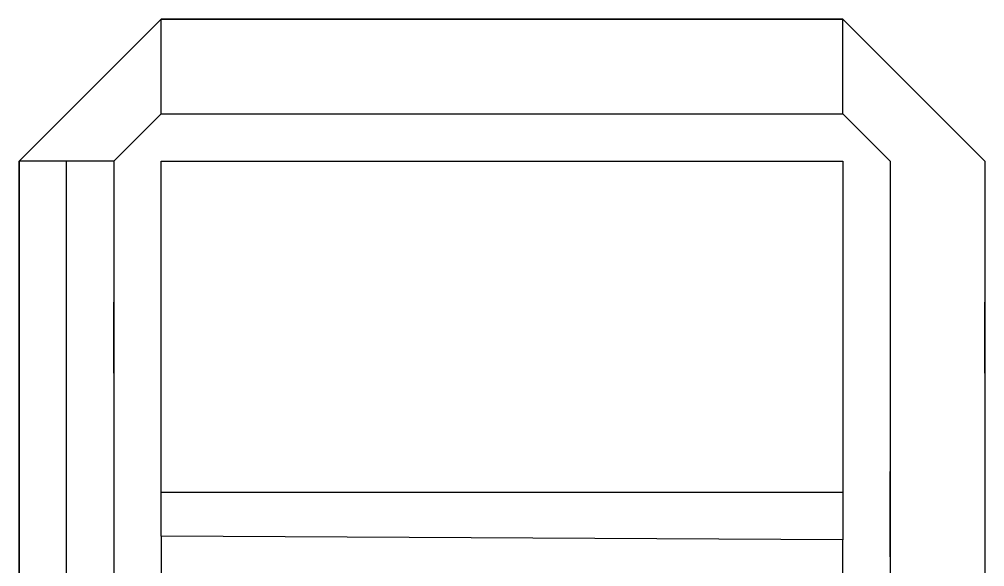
# Model space of a CAD drawing. Header units: millimetres. Extents: x -1030 to 134, y 0 to 864.
# Drawn here: x -19.3 to 133.7, y 70.1 to 156.9 of the extents above; entities that cross this region are included whole.
import ezdxf

# ---------------------------------------------------------------- set-up
doc = ezdxf.new("R2010")
doc.units = ezdxf.units.MM
doc.header["$MEASUREMENT"] = 0

msp = doc.modelspace()

# ---------------------------------------------------------------- linework, layer by layer
for p, q in [((3.24, 156.88), (-19.26, 134.38)), ((-19.26, 134.38), (3.24, 156.88)), ((3.24, 141.88), (3.24, 156.88)), ((111.24, 156.88), (3.24, 156.88)), ((3.24, 156.88), (111.24, 156.88)), ((111.24, 141.88), (111.24, 156.88)), ((133.74, 134.38), (111.24, 156.88)), ((111.24, 156.88), (133.74, 134.38)), ((-4.26, 134.38, 3.75), (3.24, 141.88, 3.75)), ((3.24, 141.88, 3.75), (111.24, 141.88, 3.75)), ((118.74, 134.38, 3.75), (111.24, 141.88, 3.75)), ((-19.26, 22.45), (-19.26, 134.39)), ((-4.26, 134.38), (-19.26, 134.38)), ((-11.76, 134.38, 3.75), (-19.26, 134.38, 3.75)), ((-19.26, 134.38, 3.75), (-19.26, 22.45, 3.75)), ((-19.26, 22.45), (-19.26, 134.38)), ((-11.76, 74.68, 0.25), (-11.76, 134.38, 3.75)), ((-11.76, 22.45, 3.75), (-11.76, 134.38, 3.75)), ((-4.26, 134.38, 3.75), (-4.26, 22.45, 3.75)), ((3.24, 81.88, 3.75), (3.24, 134.38, 3.75)), ((3.24, 134.38, 3.75), (111.24, 134.38, 3.75)), ((111.24, 134.38, 3.75), (111.24, 81.88, 3.75)), ((118.74, 134.38, 3.75), (118.74, 22.45, 3.75)), ((133.74, 134.38), (133.74, 22.45)), ((111.24, 81.88, 3.75), (3.24, 81.88, 3.75)), ((3.24, 74.95, 3.75), (3.24, 81.88, 3.75)), ((111.24, 81.88, 3.75), (111.24, 74.38, 3.75)), ((111.24, 74.38, 3.75), (3.24, 74.95, 3.75)), ((3.24, 74.95, 3.75), (3.24, 22.45, 3.75)), ((111.24, 22.45, 3.75), (111.24, 74.38, 3.75))]:
    msp.add_line(p, q)
at = {"extrusion": (-1, -1.32995e-05, 0)}
msp.add_circle((-106.4, 15, 4.26), 5.62, dxfattribs=at)
at = {"extrusion": (-1, 0, 0)}
msp.add_circle((-78.42, 41.25, -118.74), 6.75, dxfattribs=at)
msp.add_ellipse((133.74, 106.4, 15), major_axis=(0, -5.63), ratio=1, start_param=-3.141592653589793, end_param=3.141592653589793, dxfattribs=at)
msp.add_ellipse((133.74, 106.4, 15), major_axis=(0, -5.63), ratio=1, start_param=-3.141592653589793, end_param=3.141592653589793, dxfattribs=at)
msp.add_ellipse((133.74, 106.4, 15), major_axis=(0, -5.63), ratio=1, start_param=-3.141592653589793, end_param=3.141592653589793, dxfattribs=at)
msp.add_ellipse((133.74, 106.4, 15), major_axis=(0, -5.63), ratio=1, start_param=-3.141592653589793, end_param=3.141592653589793, dxfattribs=at)
msp.add_ellipse((133.74, 106.4, 15), major_axis=(0, -5.63), ratio=1, start_param=-3.141592653589793, end_param=3.141592653589793, dxfattribs=at)
msp.add_ellipse((133.74, 106.4, 15), major_axis=(0, -5.63), ratio=1, start_param=-3.141592653589793, end_param=3.141592653589793, dxfattribs=at)
msp.add_ellipse((133.74, 106.4, 15), major_axis=(0, -5.63), ratio=1, start_param=-3.141592653589793, end_param=3.141592653589793, dxfattribs=at)
msp.add_ellipse((133.74, 106.4, 15), major_axis=(0, -5.63), ratio=1, start_param=-3.141592653589793, end_param=3.141592653589793, dxfattribs=at)
msp.add_ellipse((133.74, 106.4, 15), major_axis=(0, -5.63), ratio=1, start_param=-3.141592653589793, end_param=3.141592653589793, dxfattribs=at)
msp.add_ellipse((133.74, 106.4, 15), major_axis=(0, -5.63), ratio=1, start_param=-3.141592653589793, end_param=3.141592653589793, dxfattribs=at)
msp.add_ellipse((133.74, 106.4, 15), major_axis=(0, -5.63), ratio=1, start_param=-3.141592653589793, end_param=3.141592653589793, dxfattribs=at)
msp.add_ellipse((133.74, 106.4, 15), major_axis=(0, -5.63), ratio=1, start_param=-3.141592653589793, end_param=3.141592653589793, dxfattribs=at)
msp.add_ellipse((133.74, 106.4, 15), major_axis=(0, -5.63), ratio=1, start_param=-3.141592653589793, end_param=3.141592653589793, dxfattribs=at)
msp.add_ellipse((133.74, 106.4, 15), major_axis=(0, -5.63), ratio=1, start_param=-3.141592653589793, end_param=3.141592653589793, dxfattribs=at)
msp.add_ellipse((133.74, 106.4, 15), major_axis=(0, -5.63), ratio=1, start_param=-3.141592653589793, end_param=3.141592653589793, dxfattribs=at)
msp.add_ellipse((133.74, 106.4, 15), major_axis=(0, -5.63), ratio=1, start_param=-3.141592653589793, end_param=3.141592653589793, dxfattribs=at)
msp.add_ellipse((133.74, 106.4, 15), major_axis=(0, -5.63), ratio=1, start_param=-3.141592653589793, end_param=3.141592653589793, dxfattribs=at)
msp.add_ellipse((133.74, 106.4, 15), major_axis=(0, -5.63), ratio=1, start_param=-3.141592653589793, end_param=3.141592653589793, dxfattribs=at)
msp.add_ellipse((133.74, 106.4, 15), major_axis=(0, -5.63), ratio=1, start_param=-3.141592653589793, end_param=3.141592653589793, dxfattribs=at)
msp.add_ellipse((133.74, 106.4, 15), major_axis=(0, -5.63), ratio=1, start_param=-3.141592653589793, end_param=3.141592653589793, dxfattribs=at)
msp.add_ellipse((133.74, 106.4, 15), major_axis=(0, -5.63), ratio=1, start_param=-3.141592653589793, end_param=3.141592653589793, dxfattribs=at)
msp.add_ellipse((133.74, 106.4, 15), major_axis=(0, -5.63), ratio=1, start_param=-3.141592653589793, end_param=3.141592653589793, dxfattribs=at)
msp.add_ellipse((133.74, 106.4, 15), major_axis=(0, -5.63), ratio=1, start_param=-3.141592653589793, end_param=3.141592653589793, dxfattribs=at)
msp.add_ellipse((133.74, 106.4, 15), major_axis=(0, -5.63), ratio=1, start_param=-3.141592653589793, end_param=3.141592653589793, dxfattribs=at)
msp.add_ellipse((133.74, 106.4, 15), major_axis=(0, -5.63), ratio=1, start_param=-3.141592653589793, end_param=3.141592653589793, dxfattribs=at)
msp.add_ellipse((133.74, 106.4, 15), major_axis=(0, -5.63), ratio=1, start_param=-3.141592653589793, end_param=3.141592653589793, dxfattribs=at)
msp.add_ellipse((133.74, 106.4, 15), major_axis=(0, -5.63), ratio=1, start_param=-3.141592653589793, end_param=3.141592653589793, dxfattribs=at)
msp.add_ellipse((133.74, 106.4, 15), major_axis=(0, -5.63), ratio=1, start_param=-3.141592653589793, end_param=3.141592653589793, dxfattribs=at)
msp.add_ellipse((133.74, 106.4, 15), major_axis=(0, -5.63), ratio=1, start_param=-3.141592653589793, end_param=3.141592653589793, dxfattribs=at)
msp.add_ellipse((133.74, 106.4, 15), major_axis=(0, -5.63), ratio=1, start_param=-3.141592653589793, end_param=3.141592653589793, dxfattribs=at)
msp.add_ellipse((133.74, 106.4, 15), major_axis=(0, -5.63), ratio=1, start_param=-3.141592653589793, end_param=3.141592653589793, dxfattribs=at)
msp.add_ellipse((133.74, 106.4, 15), major_axis=(0, -5.63), ratio=1, start_param=-3.141592653589793, end_param=3.141592653589793, dxfattribs=at)
msp.add_ellipse((133.74, 106.4, 15), major_axis=(0, -5.63), ratio=1, start_param=-3.141592653589793, end_param=3.141592653589793, dxfattribs=at)
msp.add_ellipse((133.74, 106.4, 15), major_axis=(0, -5.63), ratio=1, start_param=-3.141592653589793, end_param=3.141592653589793, dxfattribs=at)
msp.add_ellipse((133.74, 106.4, 15), major_axis=(0, -5.63), ratio=1, start_param=-3.141592653589793, end_param=3.141592653589793, dxfattribs=at)
msp.add_ellipse((133.74, 106.4, 15), major_axis=(0, -5.63), ratio=1, start_param=-3.141592653589793, end_param=3.141592653589793, dxfattribs=at)
msp.add_ellipse((133.74, 106.4, 15), major_axis=(0, -5.63), ratio=1, start_param=-3.141592653589793, end_param=3.141592653589793, dxfattribs=at)
msp.add_ellipse((133.74, 106.4, 15), major_axis=(0, -5.63), ratio=1, start_param=-3.141592653589793, end_param=3.141592653589793, dxfattribs=at)
msp.add_ellipse((133.74, 106.4, 15), major_axis=(0, -5.63), ratio=1, start_param=-3.141592653589793, end_param=3.141592653589793, dxfattribs=at)
msp.add_ellipse((133.74, 106.4, 15), major_axis=(0, -5.63), ratio=1, start_param=-3.141592653589793, end_param=3.141592653589793, dxfattribs=at)
msp.add_ellipse((133.74, 106.4, 15), major_axis=(0, -5.63), ratio=1, start_param=-3.141592653589793, end_param=3.141592653589793, dxfattribs=at)
msp.add_ellipse((133.74, 106.4, 15), major_axis=(0, -5.63), ratio=1, start_param=-3.141592653589793, end_param=3.141592653589793, dxfattribs=at)
msp.add_ellipse((133.74, 106.4, 15), major_axis=(0, -5.63), ratio=1, start_param=-3.141592653589793, end_param=3.141592653589793, dxfattribs=at)
msp.add_ellipse((133.74, 106.4, 15), major_axis=(0, -5.63), ratio=1, start_param=-3.141592653589793, end_param=3.141592653589793, dxfattribs=at)
msp.add_ellipse((133.74, 106.4, 15), major_axis=(0, -5.63), ratio=1, start_param=-3.141592653589793, end_param=3.141592653589793, dxfattribs=at)
msp.add_ellipse((133.74, 106.4, 15), major_axis=(0, -5.63), ratio=1, start_param=-3.141592653589793, end_param=3.141592653589793, dxfattribs=at)
msp.add_ellipse((133.74, 106.4, 15), major_axis=(0, -5.63), ratio=1, start_param=-3.141592653589793, end_param=3.141592653589793, dxfattribs=at)
msp.add_ellipse((133.74, 106.4, 15), major_axis=(0, -5.63), ratio=1, start_param=-3.141592653589793, end_param=3.141592653589793, dxfattribs=at)
msp.add_ellipse((133.74, 106.4, 15), major_axis=(0, -5.63), ratio=1, start_param=-3.141592653589793, end_param=3.141592653589793, dxfattribs=at)
msp.add_ellipse((133.74, 106.4, 15), major_axis=(0, -5.63), ratio=1, start_param=-3.141592653589793, end_param=3.141592653589793, dxfattribs=at)
msp.add_ellipse((133.74, 106.4, 15), major_axis=(0, -5.63), ratio=1, start_param=-3.141592653589793, end_param=3.141592653589793, dxfattribs=at)
msp.add_ellipse((133.74, 106.4, 15), major_axis=(0, -5.63), ratio=1, start_param=-3.141592653589793, end_param=3.141592653589793, dxfattribs=at)
msp.add_ellipse((133.74, 106.4, 15), major_axis=(0, -5.63), ratio=1, start_param=-3.141592653589793, end_param=3.141592653589793, dxfattribs=at)
msp.add_ellipse((133.74, 106.4, 15), major_axis=(0, -5.63), ratio=1, start_param=-3.141592653589793, end_param=3.141592653589793, dxfattribs=at)
msp.add_ellipse((133.74, 106.4, 15), major_axis=(0, -5.63), ratio=1, start_param=-3.141592653589793, end_param=3.141592653589793, dxfattribs=at)
msp.add_ellipse((133.74, 106.4, 15), major_axis=(0, -5.63), ratio=1, start_param=-3.141592653589793, end_param=3.141592653589793, dxfattribs=at)
msp.add_ellipse((133.74, 106.4, 15), major_axis=(0, -5.63), ratio=1, start_param=-3.141592653589793, end_param=3.141592653589793, dxfattribs=at)
msp.add_ellipse((133.74, 106.4, 15), major_axis=(0, -5.63), ratio=1, start_param=-3.141592653589793, end_param=3.141592653589793, dxfattribs=at)
msp.add_ellipse((133.74, 106.4, 15), major_axis=(0, -5.63), ratio=1, start_param=-3.141592653589793, end_param=3.141592653589793, dxfattribs=at)
msp.add_ellipse((133.74, 106.4, 15), major_axis=(0, -5.63), ratio=1, start_param=-3.141592653589793, end_param=3.141592653589793, dxfattribs=at)
msp.add_ellipse((133.74, 106.4, 15), major_axis=(0, -5.63), ratio=1, start_param=-3.141592653589793, end_param=3.141592653589793, dxfattribs=at)
msp.add_ellipse((133.74, 106.4, 15), major_axis=(0, -5.63), ratio=1, start_param=-3.141592653589793, end_param=3.141592653589793, dxfattribs=at)
msp.add_ellipse((133.74, 106.4, 15), major_axis=(0, -5.63), ratio=1, start_param=-3.141592653589793, end_param=3.141592653589793, dxfattribs=at)
msp.add_ellipse((133.74, 106.4, 15), major_axis=(0, -5.63), ratio=1, start_param=-3.141592653589793, end_param=3.141592653589793, dxfattribs=at)
msp.add_ellipse((133.74, 106.4, 15), major_axis=(0, -5.63), ratio=1, start_param=-3.141592653589793, end_param=3.141592653589793, dxfattribs=at)
msp.add_ellipse((133.74, 106.4, 15), major_axis=(0, -5.63), ratio=1, start_param=-3.141592653589793, end_param=3.141592653589793, dxfattribs=at)
msp.add_ellipse((133.74, 106.4, 15), major_axis=(0, -5.63), ratio=1, start_param=-3.141592653589793, end_param=3.141592653589793, dxfattribs=at)
msp.add_ellipse((133.74, 106.4, 15), major_axis=(0, -5.63), ratio=1, start_param=-3.141592653589793, end_param=3.141592653589793, dxfattribs=at)
msp.add_ellipse((133.74, 106.4, 15), major_axis=(0, -5.63), ratio=1, start_param=-3.141592653589793, end_param=3.141592653589793, dxfattribs=at)
msp.add_ellipse((133.74, 106.4, 15), major_axis=(0, -5.63), ratio=1, start_param=-3.141592653589793, end_param=3.141592653589793, dxfattribs=at)
msp.add_ellipse((133.74, 106.4, 15), major_axis=(0, -5.63), ratio=1, start_param=-3.141592653589793, end_param=3.141592653589793, dxfattribs=at)
msp.add_ellipse((133.74, 106.4, 15), major_axis=(0, -5.63), ratio=1, start_param=-3.141592653589793, end_param=3.141592653589793, dxfattribs=at)
msp.add_ellipse((133.74, 106.4, 15), major_axis=(0, -5.63), ratio=1, start_param=-3.141592653589793, end_param=3.141592653589793, dxfattribs=at)
msp.add_ellipse((133.74, 106.4, 15), major_axis=(0, -5.63), ratio=1, start_param=-3.141592653589793, end_param=3.141592653589793, dxfattribs=at)
msp.add_ellipse((133.74, 106.4, 15), major_axis=(0, -5.63), ratio=1, start_param=-3.141592653589793, end_param=3.141592653589793, dxfattribs=at)
msp.add_ellipse((133.74, 106.4, 15), major_axis=(0, -5.63), ratio=1, start_param=-3.141592653589793, end_param=3.141592653589793, dxfattribs=at)
msp.add_ellipse((133.74, 106.4, 15), major_axis=(0, -5.63), ratio=1, start_param=-3.141592653589793, end_param=3.141592653589793, dxfattribs=at)
msp.add_ellipse((133.74, 106.4, 15), major_axis=(0, -5.63), ratio=1, start_param=-3.141592653589793, end_param=3.141592653589793, dxfattribs=at)
msp.add_ellipse((133.74, 106.4, 15), major_axis=(0, -5.63), ratio=1, start_param=-3.141592653589793, end_param=3.141592653589793, dxfattribs=at)
msp.add_ellipse((133.74, 106.4, 15), major_axis=(0, -5.63), ratio=1, start_param=-3.141592653589793, end_param=3.141592653589793, dxfattribs=at)
msp.add_ellipse((133.74, 106.4, 15), major_axis=(0, -5.63), ratio=1, start_param=-3.141592653589793, end_param=3.141592653589793, dxfattribs=at)
msp.add_ellipse((133.74, 106.4, 15), major_axis=(0, -5.63), ratio=1, start_param=-3.141592653589793, end_param=3.141592653589793, dxfattribs=at)
msp.add_ellipse((133.74, 106.4, 15), major_axis=(0, -5.63), ratio=1, start_param=-3.141592653589793, end_param=3.141592653589793, dxfattribs=at)
msp.add_ellipse((133.74, 106.4, 15), major_axis=(0, -5.63), ratio=1, start_param=-3.141592653589793, end_param=3.141592653589793, dxfattribs=at)
msp.add_ellipse((133.74, 106.4, 15), major_axis=(0, -5.63), ratio=1, start_param=-3.141592653589793, end_param=3.141592653589793, dxfattribs=at)
msp.add_ellipse((133.74, 106.4, 15), major_axis=(0, -5.63), ratio=1, start_param=-3.141592653589793, end_param=3.141592653589793, dxfattribs=at)
msp.add_ellipse((133.74, 106.4, 15), major_axis=(0, -5.63), ratio=1, start_param=-3.141592653589793, end_param=3.141592653589793, dxfattribs=at)
msp.add_ellipse((133.74, 106.4, 15), major_axis=(0, -5.63), ratio=1, start_param=-3.141592653589793, end_param=3.141592653589793, dxfattribs=at)
msp.add_ellipse((133.74, 106.4, 15), major_axis=(0, -5.63), ratio=1, start_param=-3.141592653589793, end_param=3.141592653589793, dxfattribs=at)
msp.add_ellipse((133.74, 106.4, 15), major_axis=(0, -5.63), ratio=1, start_param=-3.141592653589793, end_param=3.141592653589793, dxfattribs=at)
msp.add_ellipse((133.74, 106.4, 15), major_axis=(0, -5.63), ratio=1, start_param=-3.141592653589793, end_param=3.141592653589793, dxfattribs=at)
msp.add_ellipse((133.74, 106.4, 15), major_axis=(0, -5.63), ratio=1, start_param=-3.141592653589793, end_param=3.141592653589793, dxfattribs=at)
msp.add_ellipse((133.74, 106.4, 15), major_axis=(0, -5.63), ratio=1, start_param=-3.141592653589793, end_param=3.141592653589793, dxfattribs=at)
msp.add_ellipse((133.74, 106.4, 15), major_axis=(0, -5.63), ratio=1, start_param=-3.141592653589793, end_param=3.141592653589793, dxfattribs=at)
msp.add_ellipse((133.74, 106.4, 15), major_axis=(0, -5.63), ratio=1, start_param=-3.141592653589793, end_param=3.141592653589793, dxfattribs=at)
msp.add_ellipse((133.74, 106.4, 15), major_axis=(0, -5.63), ratio=1, start_param=-3.141592653589793, end_param=3.141592653589793, dxfattribs=at)
msp.add_ellipse((133.74, 106.4, 15), major_axis=(0, -5.63), ratio=1, start_param=-3.141592653589793, end_param=3.141592653589793, dxfattribs=at)
msp.add_ellipse((133.74, 106.4, 15), major_axis=(0, -5.63), ratio=1, start_param=-3.141592653589793, end_param=3.141592653589793, dxfattribs=at)
msp.add_ellipse((133.74, 106.4, 15), major_axis=(0, -5.63), ratio=1, start_param=-3.141592653589793, end_param=3.141592653589793, dxfattribs=at)
msp.add_ellipse((133.74, 106.4, 15), major_axis=(0, -5.63), ratio=1, start_param=-3.141592653589793, end_param=3.141592653589793, dxfattribs=at)
msp.add_ellipse((133.74, 106.4, 15), major_axis=(0, -5.63), ratio=1, start_param=-3.141592653589793, end_param=3.141592653589793, dxfattribs=at)
msp.add_ellipse((133.74, 106.4, 15), major_axis=(0, -5.63), ratio=1, start_param=-3.141592653589793, end_param=3.141592653589793, dxfattribs=at)
msp.add_ellipse((133.74, 106.4, 15), major_axis=(0, -5.63), ratio=1, start_param=-3.141592653589793, end_param=3.141592653589793, dxfattribs=at)
msp.add_ellipse((133.74, 106.4, 15), major_axis=(0, -5.63), ratio=1, start_param=-3.141592653589793, end_param=3.141592653589793, dxfattribs=at)
msp.add_ellipse((133.74, 106.4, 15), major_axis=(0, -5.63), ratio=1, start_param=-3.141592653589793, end_param=3.141592653589793, dxfattribs=at)
msp.add_ellipse((133.74, 106.4, 15), major_axis=(0, -5.63), ratio=1, start_param=-3.141592653589793, end_param=3.141592653589793, dxfattribs=at)
msp.add_ellipse((133.74, 106.4, 15), major_axis=(0, -5.63), ratio=1, start_param=-3.141592653589793, end_param=3.141592653589793, dxfattribs=at)
msp.add_ellipse((133.74, 106.4, 15), major_axis=(0, -5.63), ratio=1, start_param=-3.141592653589793, end_param=3.141592653589793, dxfattribs=at)
msp.add_ellipse((133.74, 106.4, 15), major_axis=(0, -5.63), ratio=1, start_param=-3.141592653589793, end_param=3.141592653589793, dxfattribs=at)
msp.add_ellipse((133.74, 106.4, 15), major_axis=(0, -5.63), ratio=1, start_param=-3.141592653589793, end_param=3.141592653589793, dxfattribs=at)
msp.add_ellipse((133.74, 106.4, 15), major_axis=(0, -5.63), ratio=1, start_param=-3.141592653589793, end_param=3.141592653589793, dxfattribs=at)
msp.add_ellipse((133.74, 106.4, 15), major_axis=(0, -5.63), ratio=1, start_param=-3.141592653589793, end_param=3.141592653589793, dxfattribs=at)
msp.add_ellipse((133.74, 106.4, 15), major_axis=(0, -5.63), ratio=1, start_param=-3.141592653589793, end_param=3.141592653589793, dxfattribs=at)
msp.add_ellipse((133.74, 106.4, 15), major_axis=(0, -5.63), ratio=1, start_param=-3.141592653589793, end_param=3.141592653589793, dxfattribs=at)
msp.add_ellipse((133.74, 106.4, 15), major_axis=(0, -5.63), ratio=1, start_param=-3.141592653589793, end_param=3.141592653589793, dxfattribs=at)
msp.add_ellipse((133.74, 106.4, 15), major_axis=(0, -5.63), ratio=1, start_param=-3.141592653589793, end_param=3.141592653589793, dxfattribs=at)
msp.add_ellipse((133.74, 106.4, 15), major_axis=(0, -5.63), ratio=1, start_param=-3.141592653589793, end_param=3.141592653589793, dxfattribs=at)
msp.add_ellipse((133.74, 106.4, 15), major_axis=(0, -5.63), ratio=1, start_param=-3.141592653589793, end_param=3.141592653589793, dxfattribs=at)
msp.add_ellipse((133.74, 106.4, 15), major_axis=(0, -5.63), ratio=1, start_param=-3.141592653589793, end_param=3.141592653589793, dxfattribs=at)
msp.add_ellipse((133.74, 106.4, 15), major_axis=(0, -5.63), ratio=1, start_param=-3.141592653589793, end_param=3.141592653589793, dxfattribs=at)
msp.add_ellipse((133.74, 106.4, 15), major_axis=(0, -5.63), ratio=1, start_param=-3.141592653589793, end_param=3.141592653589793, dxfattribs=at)
msp.add_ellipse((133.74, 106.4, 15), major_axis=(0, -5.63), ratio=1, start_param=-3.141592653589793, end_param=3.141592653589793, dxfattribs=at)
msp.add_ellipse((133.74, 106.4, 15), major_axis=(0, -5.63), ratio=1, start_param=-3.141592653589793, end_param=3.141592653589793, dxfattribs=at)
msp.add_ellipse((133.74, 106.4, 15), major_axis=(0, -5.63), ratio=1, start_param=-3.141592653589793, end_param=3.141592653589793, dxfattribs=at)
msp.add_ellipse((133.74, 106.4, 15), major_axis=(0, -5.63), ratio=1, start_param=-3.141592653589793, end_param=3.141592653589793, dxfattribs=at)
msp.add_ellipse((133.74, 106.4, 15), major_axis=(0, -5.63), ratio=1, start_param=-3.141592653589793, end_param=3.141592653589793, dxfattribs=at)
msp.add_ellipse((133.74, 106.4, 15), major_axis=(0, -5.63), ratio=1, start_param=-3.141592653589793, end_param=3.141592653589793, dxfattribs=at)
msp.add_ellipse((133.74, 106.4, 15), major_axis=(0, -5.63), ratio=1, start_param=-3.141592653589793, end_param=3.141592653589793, dxfattribs=at)
msp.add_ellipse((133.74, 106.4, 15), major_axis=(0, -5.63), ratio=1, start_param=-3.141592653589793, end_param=3.141592653589793, dxfattribs=at)
msp.add_ellipse((133.74, 106.4, 15), major_axis=(0, -5.63), ratio=1, start_param=-3.141592653589793, end_param=3.141592653589793, dxfattribs=at)
msp.add_ellipse((133.74, 106.4, 15), major_axis=(0, -5.63), ratio=1, start_param=-3.141592653589793, end_param=3.141592653589793, dxfattribs=at)
msp.add_ellipse((133.74, 106.4, 15), major_axis=(0, -5.63), ratio=1, start_param=-3.141592653589793, end_param=3.141592653589793, dxfattribs=at)
msp.add_ellipse((133.74, 106.4, 15), major_axis=(0, -5.63), ratio=1, start_param=-3.141592653589793, end_param=3.141592653589793, dxfattribs=at)
msp.add_ellipse((133.74, 106.4, 15), major_axis=(0, -5.63), ratio=1, start_param=-3.141592653589793, end_param=3.141592653589793, dxfattribs=at)
msp.add_ellipse((133.74, 106.4, 15), major_axis=(0, -5.63), ratio=1, start_param=-3.141592653589793, end_param=3.141592653589793, dxfattribs=at)
msp.add_ellipse((133.74, 106.4, 15), major_axis=(0, -5.63), ratio=1, start_param=-3.141592653589793, end_param=3.141592653589793, dxfattribs=at)
msp.add_ellipse((133.74, 106.4, 15), major_axis=(0, -5.63), ratio=1, start_param=-3.141592653589793, end_param=3.141592653589793, dxfattribs=at)
msp.add_ellipse((133.74, 106.4, 15), major_axis=(0, -5.63), ratio=1, start_param=-3.141592653589793, end_param=3.141592653589793, dxfattribs=at)
msp.add_ellipse((133.74, 106.4, 15), major_axis=(0, -5.63), ratio=1, start_param=-3.141592653589793, end_param=3.141592653589793, dxfattribs=at)
msp.add_ellipse((133.74, 106.4, 15), major_axis=(0, -5.63), ratio=1, start_param=-3.141592653589793, end_param=3.141592653589793, dxfattribs=at)
msp.add_ellipse((133.74, 106.4, 15), major_axis=(0, -5.63), ratio=1, start_param=-3.141592653589793, end_param=3.141592653589793, dxfattribs=at)
msp.add_ellipse((133.74, 106.4, 15), major_axis=(0, -5.63), ratio=1, start_param=-3.141592653589793, end_param=3.141592653589793, dxfattribs=at)
msp.add_ellipse((133.74, 106.4, 15), major_axis=(0, -5.63), ratio=1, start_param=-3.141592653589793, end_param=3.141592653589793, dxfattribs=at)
msp.add_ellipse((133.74, 106.4, 15), major_axis=(0, -5.63), ratio=1, start_param=-3.141592653589793, end_param=3.141592653589793, dxfattribs=at)
msp.add_ellipse((133.74, 106.4, 15), major_axis=(0, -5.63), ratio=1, start_param=-3.141592653589793, end_param=3.141592653589793, dxfattribs=at)
msp.add_ellipse((133.74, 106.4, 15), major_axis=(0, -5.63), ratio=1, start_param=-3.141592653589793, end_param=3.141592653589793, dxfattribs=at)
msp.add_ellipse((133.74, 106.4, 15), major_axis=(0, -5.63), ratio=1, start_param=-3.141592653589793, end_param=3.141592653589793, dxfattribs=at)
msp.add_ellipse((133.74, 106.4, 15), major_axis=(0, -5.63), ratio=1, start_param=-3.141592653589793, end_param=3.141592653589793, dxfattribs=at)
msp.add_ellipse((133.74, 106.4, 15), major_axis=(0, -5.63), ratio=1, start_param=-3.141592653589793, end_param=3.141592653589793, dxfattribs=at)
msp.add_ellipse((133.74, 106.4, 15), major_axis=(0, -5.63), ratio=1, start_param=-3.141592653589793, end_param=3.141592653589793, dxfattribs=at)
msp.add_ellipse((133.74, 106.4, 15), major_axis=(0, -5.63), ratio=1, start_param=-3.141592653589793, end_param=3.141592653589793, dxfattribs=at)
msp.add_ellipse((133.74, 106.4, 15), major_axis=(0, -5.63), ratio=1, start_param=-3.141592653589793, end_param=3.141592653589793, dxfattribs=at)
msp.add_ellipse((133.74, 106.4, 15), major_axis=(0, -5.63), ratio=1, start_param=-3.141592653589793, end_param=3.141592653589793, dxfattribs=at)
msp.add_ellipse((133.74, 106.4, 15), major_axis=(0, -5.63), ratio=1, start_param=-3.141592653589793, end_param=3.141592653589793, dxfattribs=at)
msp.add_ellipse((133.74, 106.4, 15), major_axis=(0, -5.63), ratio=1, start_param=-3.141592653589793, end_param=3.141592653589793, dxfattribs=at)
msp.add_ellipse((133.74, 106.4, 15), major_axis=(0, -5.63), ratio=1, start_param=-3.141592653589793, end_param=3.141592653589793, dxfattribs=at)
msp.add_ellipse((133.74, 106.4, 15), major_axis=(0, -5.63), ratio=1, start_param=-3.141592653589793, end_param=3.141592653589793, dxfattribs=at)
msp.add_ellipse((133.74, 106.4, 15), major_axis=(0, -5.63), ratio=1, start_param=-3.141592653589793, end_param=3.141592653589793, dxfattribs=at)
msp.add_ellipse((133.74, 106.4, 15), major_axis=(0, -5.63), ratio=1, start_param=-3.141592653589793, end_param=3.141592653589793, dxfattribs=at)
msp.add_ellipse((133.74, 106.4, 15), major_axis=(0, -5.63), ratio=1, start_param=-3.141592653589793, end_param=3.141592653589793, dxfattribs=at)
msp.add_ellipse((133.74, 106.4, 15), major_axis=(0, -5.63), ratio=1, start_param=-3.141592653589793, end_param=3.141592653589793, dxfattribs=at)
msp.add_ellipse((133.74, 106.4, 15), major_axis=(0, -5.63), ratio=1, start_param=-3.141592653589793, end_param=3.141592653589793, dxfattribs=at)
msp.add_ellipse((133.74, 106.4, 15), major_axis=(0, -5.63), ratio=1, start_param=-3.141592653589793, end_param=3.141592653589793, dxfattribs=at)
msp.add_ellipse((133.74, 106.4, 15), major_axis=(0, -5.63), ratio=1, start_param=-3.141592653589793, end_param=3.141592653589793, dxfattribs=at)
msp.add_ellipse((133.74, 106.4, 15), major_axis=(0, -5.63), ratio=1, start_param=-3.141592653589793, end_param=3.141592653589793, dxfattribs=at)
msp.add_ellipse((133.74, 106.4, 15), major_axis=(0, -5.63), ratio=1, start_param=-3.141592653589793, end_param=3.141592653589793, dxfattribs=at)
msp.add_ellipse((133.74, 106.4, 15), major_axis=(0, -5.63), ratio=1, start_param=-3.141592653589793, end_param=3.141592653589793, dxfattribs=at)
msp.add_ellipse((133.74, 106.4, 15), major_axis=(0, -5.63), ratio=1, start_param=-3.141592653589793, end_param=3.141592653589793, dxfattribs=at)
msp.add_ellipse((133.74, 106.4, 15), major_axis=(0, -5.63), ratio=1, start_param=-3.141592653589793, end_param=3.141592653589793, dxfattribs=at)
msp.add_ellipse((133.74, 106.4, 15), major_axis=(0, -5.63), ratio=1, start_param=-3.141592653589793, end_param=3.141592653589793, dxfattribs=at)
msp.add_ellipse((133.74, 106.4, 15), major_axis=(0, -5.63), ratio=1, start_param=-3.141592653589793, end_param=3.141592653589793, dxfattribs=at)
msp.add_ellipse((133.74, 106.4, 15), major_axis=(0, -5.63), ratio=1, start_param=-3.141592653589793, end_param=3.141592653589793, dxfattribs=at)
msp.add_ellipse((133.74, 106.4, 15), major_axis=(0, -5.63), ratio=1, start_param=-3.141592653589793, end_param=3.141592653589793, dxfattribs=at)
msp.add_ellipse((133.74, 106.4, 15), major_axis=(0, -5.63), ratio=1, start_param=-3.141592653589793, end_param=3.141592653589793, dxfattribs=at)
msp.add_ellipse((133.74, 106.4, 15), major_axis=(0, -5.63), ratio=1, start_param=-3.141592653589793, end_param=3.141592653589793, dxfattribs=at)
msp.add_ellipse((133.74, 106.4, 15), major_axis=(0, -5.63), ratio=1, start_param=-3.141592653589793, end_param=3.141592653589793, dxfattribs=at)
msp.add_ellipse((133.74, 106.4, 15), major_axis=(0, -5.63), ratio=1, start_param=-3.141592653589793, end_param=3.141592653589793, dxfattribs=at)
msp.add_ellipse((133.74, 106.4, 15), major_axis=(0, -5.63), ratio=1, start_param=-3.141592653589793, end_param=3.141592653589793, dxfattribs=at)
msp.add_ellipse((133.74, 106.4, 15), major_axis=(0, -5.63), ratio=1, start_param=-3.141592653589793, end_param=3.141592653589793, dxfattribs=at)
msp.add_ellipse((133.74, 106.4, 15), major_axis=(0, -5.63), ratio=1, start_param=-3.141592653589793, end_param=3.141592653589793, dxfattribs=at)
msp.add_ellipse((133.74, 106.4, 15), major_axis=(0, -5.63), ratio=1, start_param=-3.141592653589793, end_param=3.141592653589793, dxfattribs=at)
msp.add_ellipse((133.74, 106.4, 15), major_axis=(0, -5.63), ratio=1, start_param=-3.141592653589793, end_param=3.141592653589793, dxfattribs=at)
msp.add_ellipse((133.74, 106.4, 15), major_axis=(0, -5.63), ratio=1, start_param=-3.141592653589793, end_param=3.141592653589793, dxfattribs=at)
msp.add_ellipse((133.74, 106.4, 15), major_axis=(0, -5.63), ratio=1, start_param=-3.141592653589793, end_param=3.141592653589793, dxfattribs=at)
msp.add_ellipse((133.74, 106.4, 15), major_axis=(0, -5.63), ratio=1, start_param=-3.141592653589793, end_param=3.141592653589793, dxfattribs=at)
msp.add_ellipse((133.74, 106.4, 15), major_axis=(0, -5.63), ratio=1, start_param=-3.141592653589793, end_param=3.141592653589793, dxfattribs=at)
msp.add_ellipse((133.74, 106.4, 15), major_axis=(0, -5.63), ratio=1, start_param=-3.141592653589793, end_param=3.141592653589793, dxfattribs=at)
msp.add_ellipse((133.74, 106.4, 15), major_axis=(0, -5.63), ratio=1, start_param=-3.141592653589793, end_param=3.141592653589793, dxfattribs=at)
msp.add_ellipse((133.74, 106.4, 15), major_axis=(0, -5.63), ratio=1, start_param=-3.141592653589793, end_param=3.141592653589793, dxfattribs=at)
msp.add_ellipse((133.74, 106.4, 15), major_axis=(0, -5.63), ratio=1, start_param=-3.141592653589793, end_param=3.141592653589793, dxfattribs=at)
msp.add_ellipse((133.74, 106.4, 15), major_axis=(0, -5.63), ratio=1, start_param=-3.141592653589793, end_param=3.141592653589793, dxfattribs=at)
msp.add_ellipse((133.74, 106.4, 15), major_axis=(0, -5.63), ratio=1, start_param=-3.141592653589793, end_param=3.141592653589793, dxfattribs=at)
msp.add_ellipse((133.74, 106.4, 15), major_axis=(0, -5.63), ratio=1, start_param=-3.141592653589793, end_param=3.141592653589793, dxfattribs=at)
msp.add_ellipse((133.74, 106.4, 15), major_axis=(0, -5.63), ratio=1, start_param=-3.141592653589793, end_param=3.141592653589793, dxfattribs=at)
msp.add_ellipse((133.74, 106.4, 15), major_axis=(0, -5.63), ratio=1, start_param=-3.141592653589793, end_param=3.141592653589793, dxfattribs=at)
msp.add_ellipse((133.74, 106.4, 15), major_axis=(0, -5.63), ratio=1, start_param=-3.141592653589793, end_param=3.141592653589793, dxfattribs=at)
msp.add_ellipse((133.74, 106.4, 15), major_axis=(0, -5.63), ratio=1, start_param=-3.141592653589793, end_param=3.141592653589793, dxfattribs=at)
msp.add_ellipse((133.74, 106.4, 15), major_axis=(0, -5.63), ratio=1, start_param=-3.141592653589793, end_param=3.141592653589793, dxfattribs=at)
msp.add_ellipse((133.74, 106.4, 15), major_axis=(0, -5.63), ratio=1, start_param=-3.141592653589793, end_param=3.141592653589793, dxfattribs=at)
msp.add_ellipse((133.74, 106.4, 15), major_axis=(0, -5.63), ratio=1, start_param=-3.141592653589793, end_param=3.141592653589793, dxfattribs=at)
msp.add_ellipse((133.74, 106.4, 15), major_axis=(0, -5.63), ratio=1, start_param=-3.141592653589793, end_param=3.141592653589793, dxfattribs=at)
msp.add_ellipse((133.74, 106.4, 15), major_axis=(0, -5.63), ratio=1, start_param=-3.141592653589793, end_param=3.141592653589793, dxfattribs=at)
msp.add_ellipse((133.74, 106.4, 15), major_axis=(0, -5.63), ratio=1, start_param=-3.141592653589793, end_param=3.141592653589793, dxfattribs=at)
msp.add_ellipse((133.74, 106.4, 15), major_axis=(0, -5.63), ratio=1, start_param=-3.141592653589793, end_param=3.141592653589793, dxfattribs=at)
msp.add_ellipse((133.74, 106.4, 15), major_axis=(0, -5.63), ratio=1, start_param=-3.141592653589793, end_param=3.141592653589793, dxfattribs=at)
msp.add_ellipse((133.74, 106.4, 15), major_axis=(0, -5.63), ratio=1, start_param=-3.141592653589793, end_param=3.141592653589793, dxfattribs=at)
msp.add_ellipse((133.74, 106.4, 15), major_axis=(0, -5.63), ratio=1, start_param=-3.141592653589793, end_param=3.141592653589793, dxfattribs=at)
msp.add_ellipse((133.74, 106.4, 15), major_axis=(0, -5.63), ratio=1, start_param=-3.141592653589793, end_param=3.141592653589793, dxfattribs=at)
msp.add_ellipse((133.74, 106.4, 15), major_axis=(0, -5.63), ratio=1, start_param=-3.141592653589793, end_param=3.141592653589793, dxfattribs=at)
msp.add_ellipse((133.74, 106.4, 15), major_axis=(0, -5.63), ratio=1, start_param=-3.141592653589793, end_param=3.141592653589793, dxfattribs=at)
msp.add_ellipse((133.74, 106.4, 15), major_axis=(0, -5.63), ratio=1, start_param=-3.141592653589793, end_param=3.141592653589793, dxfattribs=at)
msp.add_ellipse((133.74, 106.4, 15), major_axis=(0, -5.63), ratio=1, start_param=-3.141592653589793, end_param=3.141592653589793, dxfattribs=at)
msp.add_ellipse((133.74, 106.4, 15), major_axis=(0, -5.63), ratio=1, start_param=-3.141592653589793, end_param=3.141592653589793, dxfattribs=at)
msp.add_ellipse((133.74, 106.4, 15), major_axis=(0, -5.63), ratio=1, start_param=-3.141592653589793, end_param=3.141592653589793, dxfattribs=at)
msp.add_ellipse((133.74, 106.4, 15), major_axis=(0, -5.63), ratio=1, start_param=-3.141592653589793, end_param=3.141592653589793, dxfattribs=at)
msp.add_ellipse((133.74, 106.4, 15), major_axis=(0, -5.63), ratio=1, start_param=-3.141592653589793, end_param=3.141592653589793, dxfattribs=at)
msp.add_ellipse((133.74, 106.4, 15), major_axis=(0, -5.63), ratio=1, start_param=-3.141592653589793, end_param=3.141592653589793, dxfattribs=at)
msp.add_ellipse((133.74, 106.4, 15), major_axis=(0, -5.63), ratio=1, start_param=-3.141592653589793, end_param=3.141592653589793, dxfattribs=at)
msp.add_ellipse((133.74, 106.4, 15), major_axis=(0, -5.63), ratio=1, start_param=-3.141592653589793, end_param=3.141592653589793, dxfattribs=at)
msp.add_ellipse((133.74, 106.4, 15), major_axis=(0, -5.63), ratio=1, start_param=-3.141592653589793, end_param=3.141592653589793, dxfattribs=at)
msp.add_ellipse((133.74, 106.4, 15), major_axis=(0, -5.63), ratio=1, start_param=-3.141592653589793, end_param=3.141592653589793, dxfattribs=at)
msp.add_ellipse((133.74, 106.4, 15), major_axis=(0, -5.63), ratio=1, start_param=-3.141592653589793, end_param=3.141592653589793, dxfattribs=at)
msp.add_ellipse((133.74, 106.4, 15), major_axis=(0, -5.63), ratio=1, start_param=-3.141592653589793, end_param=3.141592653589793, dxfattribs=at)
msp.add_ellipse((133.74, 106.4, 15), major_axis=(0, -5.63), ratio=1, start_param=-3.141592653589793, end_param=3.141592653589793, dxfattribs=at)
msp.add_ellipse((133.74, 106.4, 15), major_axis=(0, -5.63), ratio=1, start_param=-3.141592653589793, end_param=3.141592653589793, dxfattribs=at)
msp.add_ellipse((133.74, 106.4, 15), major_axis=(0, -5.63), ratio=1, start_param=-3.141592653589793, end_param=3.141592653589793, dxfattribs=at)
msp.add_ellipse((133.74, 106.4, 15), major_axis=(0, -5.63), ratio=1, start_param=-3.141592653589793, end_param=3.141592653589793, dxfattribs=at)
msp.add_ellipse((133.74, 106.4, 15), major_axis=(0, -5.63), ratio=1, start_param=-3.141592653589793, end_param=3.141592653589793, dxfattribs=at)
msp.add_ellipse((133.74, 106.4, 15), major_axis=(0, -5.63), ratio=1, start_param=-3.141592653589793, end_param=3.141592653589793, dxfattribs=at)
msp.add_ellipse((133.74, 106.4, 15), major_axis=(0, -5.63), ratio=1, start_param=-3.141592653589793, end_param=3.141592653589793, dxfattribs=at)
msp.add_ellipse((133.74, 106.4, 15), major_axis=(0, -5.63), ratio=1, start_param=-3.141592653589793, end_param=3.141592653589793, dxfattribs=at)
msp.add_ellipse((133.74, 106.4, 15), major_axis=(0, -5.63), ratio=1, start_param=-3.141592653589793, end_param=3.141592653589793, dxfattribs=at)
msp.add_ellipse((133.74, 106.4, 15), major_axis=(0, -5.63), ratio=1, start_param=-3.141592653589793, end_param=3.141592653589793, dxfattribs=at)
msp.add_ellipse((133.74, 106.4, 15), major_axis=(0, -5.63), ratio=1, start_param=-3.141592653589793, end_param=3.141592653589793, dxfattribs=at)
msp.add_ellipse((133.74, 106.4, 15), major_axis=(0, -5.63), ratio=1, start_param=-3.141592653589793, end_param=3.141592653589793, dxfattribs=at)
msp.add_ellipse((133.74, 106.4, 15), major_axis=(0, -5.63), ratio=1, start_param=-3.141592653589793, end_param=3.141592653589793, dxfattribs=at)
msp.add_ellipse((133.74, 106.4, 15), major_axis=(0, -5.63), ratio=1, start_param=-3.141592653589793, end_param=3.141592653589793, dxfattribs=at)
msp.add_ellipse((133.74, 106.4, 15), major_axis=(0, -5.63), ratio=1, start_param=-3.141592653589793, end_param=3.141592653589793, dxfattribs=at)
msp.add_ellipse((133.74, 106.4, 15), major_axis=(0, -5.63), ratio=1, start_param=-3.141592653589793, end_param=3.141592653589793, dxfattribs=at)
msp.add_ellipse((133.74, 106.4, 15), major_axis=(0, -5.63), ratio=1, start_param=-3.141592653589793, end_param=3.141592653589793, dxfattribs=at)
msp.add_ellipse((133.74, 106.4, 15), major_axis=(0, -5.63), ratio=1, start_param=-3.141592653589793, end_param=3.141592653589793, dxfattribs=at)
msp.add_ellipse((133.74, 106.4, 15), major_axis=(0, -5.63), ratio=1, start_param=-3.141592653589793, end_param=3.141592653589793, dxfattribs=at)
msp.add_ellipse((133.74, 106.4, 15), major_axis=(0, -5.63), ratio=1, start_param=-3.141592653589793, end_param=3.141592653589793, dxfattribs=at)
msp.add_ellipse((133.74, 106.4, 15), major_axis=(0, -5.63), ratio=1, start_param=-3.141592653589793, end_param=3.141592653589793, dxfattribs=at)
msp.add_ellipse((133.74, 106.4, 15), major_axis=(0, -5.63), ratio=1, start_param=-3.141592653589793, end_param=3.141592653589793, dxfattribs=at)
msp.add_ellipse((133.74, 106.4, 15), major_axis=(0, -5.63), ratio=1, start_param=-3.141592653589793, end_param=3.141592653589793, dxfattribs=at)
msp.add_ellipse((133.74, 106.4, 15), major_axis=(0, -5.63), ratio=1, start_param=-3.141592653589793, end_param=3.141592653589793, dxfattribs=at)
msp.add_ellipse((133.74, 106.4, 15), major_axis=(0, -5.63), ratio=1, start_param=-3.141592653589793, end_param=3.141592653589793, dxfattribs=at)
msp.add_ellipse((133.74, 106.4, 15), major_axis=(0, -5.63), ratio=1, start_param=-3.141592653589793, end_param=3.141592653589793, dxfattribs=at)
msp.add_ellipse((133.74, 106.4, 15), major_axis=(0, -5.63), ratio=1, start_param=-3.141592653589793, end_param=3.141592653589793, dxfattribs=at)
msp.add_ellipse((133.74, 106.4, 15), major_axis=(0, -5.63), ratio=1, start_param=-3.141592653589793, end_param=3.141592653589793, dxfattribs=at)
msp.add_ellipse((133.74, 106.4, 15), major_axis=(0, -5.63), ratio=1, start_param=-3.141592653589793, end_param=3.141592653589793, dxfattribs=at)
msp.add_ellipse((133.74, 106.4, 15), major_axis=(0, -5.63), ratio=1, start_param=-3.141592653589793, end_param=3.141592653589793, dxfattribs=at)
msp.add_ellipse((133.74, 106.4, 15), major_axis=(0, -5.63), ratio=1, start_param=-3.141592653589793, end_param=3.141592653589793, dxfattribs=at)
msp.add_ellipse((133.74, 106.4, 15), major_axis=(0, -5.63), ratio=1, start_param=-3.141592653589793, end_param=3.141592653589793, dxfattribs=at)
msp.add_ellipse((133.74, 106.4, 15), major_axis=(0, -5.63), ratio=1, start_param=-3.141592653589793, end_param=3.141592653589793, dxfattribs=at)
msp.add_ellipse((133.74, 106.4, 15), major_axis=(0, -5.63), ratio=1, start_param=-3.141592653589793, end_param=3.141592653589793, dxfattribs=at)
msp.add_ellipse((133.74, 106.4, 15), major_axis=(0, -5.63), ratio=1, start_param=-3.141592653589793, end_param=3.141592653589793, dxfattribs=at)
msp.add_ellipse((133.74, 106.4, 15), major_axis=(0, -5.63), ratio=1, start_param=-3.141592653589793, end_param=3.141592653589793, dxfattribs=at)
msp.add_ellipse((133.74, 106.4, 15), major_axis=(0, -5.63), ratio=1, start_param=-3.141592653589793, end_param=3.141592653589793, dxfattribs=at)
msp.add_ellipse((133.74, 106.4, 15), major_axis=(0, -5.63), ratio=1, start_param=-3.141592653589793, end_param=3.141592653589793, dxfattribs=at)
msp.add_ellipse((133.74, 106.4, 15), major_axis=(0, -5.63), ratio=1, start_param=-3.141592653589793, end_param=3.141592653589793, dxfattribs=at)
msp.add_ellipse((133.74, 106.4, 15), major_axis=(0, -5.63), ratio=1, start_param=-3.141592653589793, end_param=3.141592653589793, dxfattribs=at)
msp.add_ellipse((133.74, 106.4, 15), major_axis=(0, -5.63), ratio=1, start_param=-3.141592653589793, end_param=3.141592653589793, dxfattribs=at)
msp.add_ellipse((133.74, 106.4, 15), major_axis=(0, -5.63), ratio=1, start_param=-3.141592653589793, end_param=3.141592653589793, dxfattribs=at)
msp.add_ellipse((133.74, 106.4, 15), major_axis=(0, -5.63), ratio=1, start_param=-3.141592653589793, end_param=3.141592653589793, dxfattribs=at)
msp.add_ellipse((133.74, 106.4, 15), major_axis=(0, -5.63), ratio=1, start_param=-3.141592653589793, end_param=3.141592653589793, dxfattribs=at)
msp.add_ellipse((133.74, 106.4, 15), major_axis=(0, -5.63), ratio=1, start_param=-3.141592653589793, end_param=3.141592653589793, dxfattribs=at)
msp.add_ellipse((133.74, 106.4, 15), major_axis=(0, -5.63), ratio=1, start_param=-3.141592653589793, end_param=3.141592653589793, dxfattribs=at)
msp.add_ellipse((133.74, 106.4, 15), major_axis=(0, -5.63), ratio=1, start_param=-3.141592653589793, end_param=3.141592653589793, dxfattribs=at)
msp.add_ellipse((133.74, 106.4, 15), major_axis=(0, -5.63), ratio=1, start_param=-3.141592653589793, end_param=3.141592653589793, dxfattribs=at)
msp.add_ellipse((133.74, 106.4, 15), major_axis=(0, -5.63), ratio=1, start_param=-3.141592653589793, end_param=3.141592653589793, dxfattribs=at)
msp.add_ellipse((133.74, 106.4, 15), major_axis=(0, -5.63), ratio=1, start_param=-3.141592653589793, end_param=3.141592653589793, dxfattribs=at)
msp.add_ellipse((133.74, 106.4, 15), major_axis=(0, -5.63), ratio=1, start_param=-3.141592653589793, end_param=3.141592653589793, dxfattribs=at)
msp.add_ellipse((133.74, 106.4, 15), major_axis=(0, -5.63), ratio=1, start_param=-3.141592653589793, end_param=3.141592653589793, dxfattribs=at)
msp.add_ellipse((133.74, 106.4, 15), major_axis=(0, -5.63), ratio=1, start_param=-3.141592653589793, end_param=3.141592653589793, dxfattribs=at)
msp.add_ellipse((133.74, 106.4, 15), major_axis=(0, -5.63), ratio=1, start_param=-3.141592653589793, end_param=3.141592653589793, dxfattribs=at)
msp.add_ellipse((133.74, 106.4, 15), major_axis=(0, -5.63), ratio=1, start_param=-3.141592653589793, end_param=3.141592653589793, dxfattribs=at)
msp.add_ellipse((133.74, 106.4, 15), major_axis=(0, -5.63), ratio=1, start_param=-3.141592653589793, end_param=3.141592653589793, dxfattribs=at)
msp.add_ellipse((133.74, 106.4, 15), major_axis=(0, -5.63), ratio=1, start_param=-3.141592653589793, end_param=3.141592653589793, dxfattribs=at)
msp.add_ellipse((133.74, 106.4, 15), major_axis=(0, -5.63), ratio=1, start_param=-3.141592653589793, end_param=3.141592653589793, dxfattribs=at)
msp.add_ellipse((133.74, 106.4, 15), major_axis=(0, -5.63), ratio=1, start_param=-3.141592653589793, end_param=3.141592653589793, dxfattribs=at)
msp.add_ellipse((133.74, 106.4, 15), major_axis=(0, -5.63), ratio=1, start_param=-3.141592653589793, end_param=3.141592653589793, dxfattribs=at)

doc.saveas('drawing.dxf')
